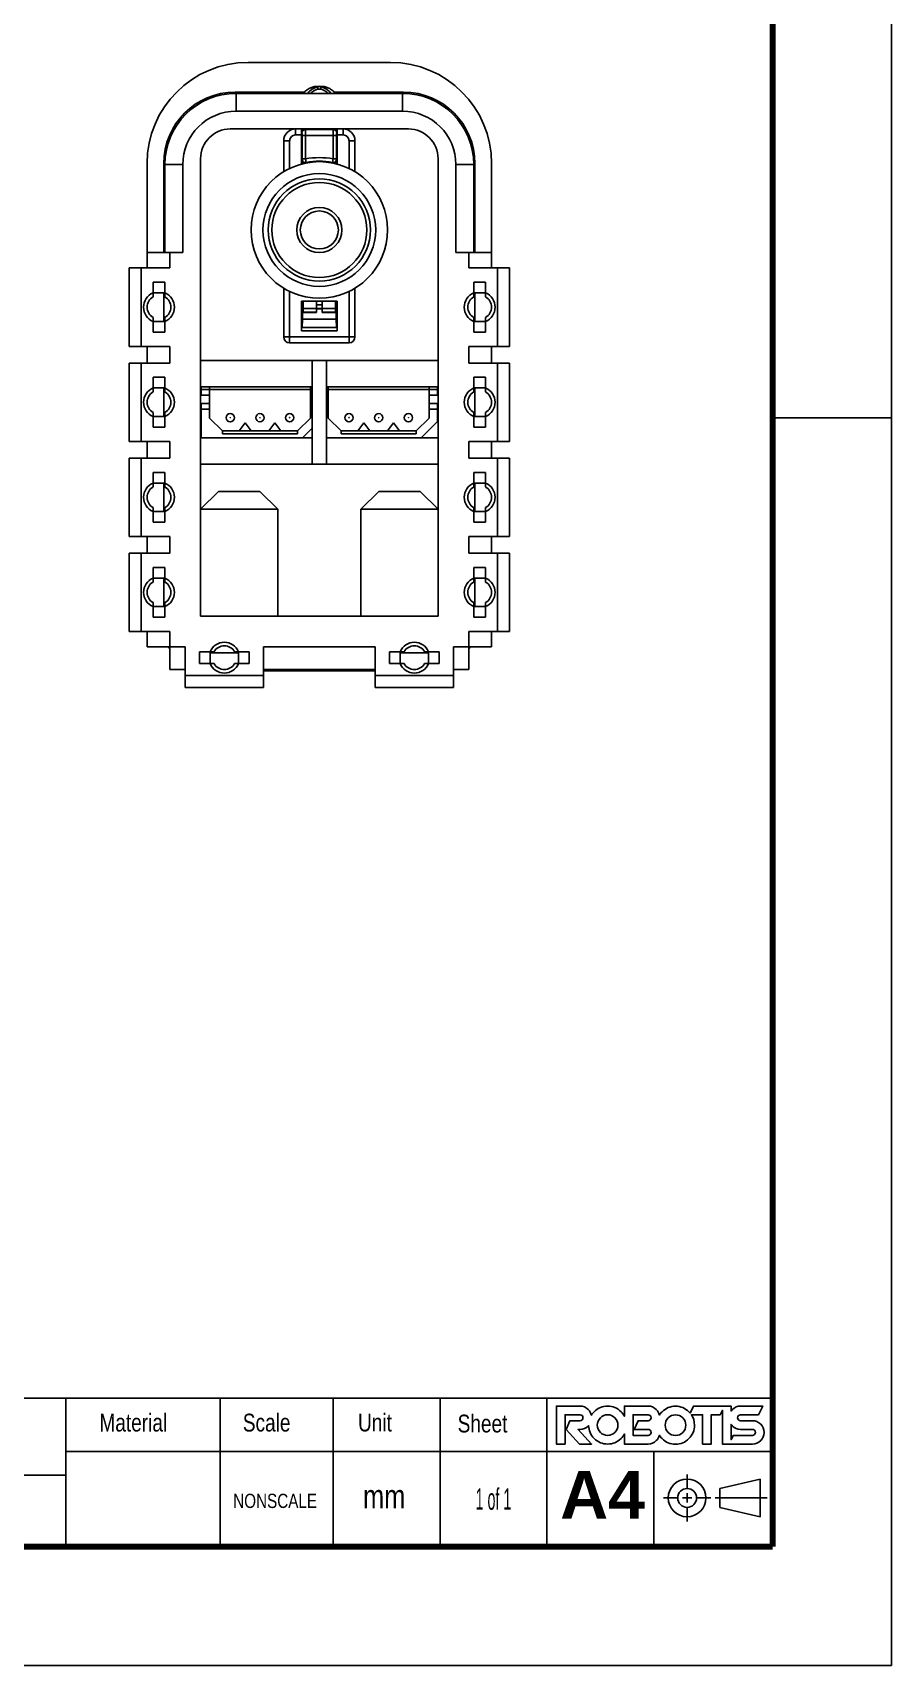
# Model space of a CAD drawing. Header units: millimetres. Extents: x 0 to 297, y 0 to 210.
# Drawn here: x 224.7 to 297, y 0 to 137.4 of the extents above; entities that cross this region are included whole.
import ezdxf

# ---------------------------------------------------------------- set-up
doc = ezdxf.new("R2010")
doc.units = ezdxf.units.MM
doc.header["$LTSCALE"] = 16.335
doc.layers.get('0').update_dxf_attribs({"linetype": 'CONTINUOUS'})
for name, color, linetype in [('6_ALL_SURFS', 7, 'CONTINUOUS'), ('7_ALL_FEATURES', 7, 'CONTINUOUS'), ('9_ALL_COMPONENTS', 7, 'CONTINUOUS')]:
    doc.layers.add(name, color=color, linetype=linetype)
doc.styles.get("Standard").update_dxf_attribs({"font": 'txt', "width": 0.8})
doc.styles.add('TEXTSTYLE_2', font='arialbd.ttf')
doc.styles.add('TEXTSTYLE_3', font='txt', dxfattribs={"width": 0.5})

msp = doc.modelspace()

# ---------------------------------------------------------------- linework, layer by layer
at = {"color": 7, "linetype": 'Continuous'}
for p, q in [((297, 0), (297, 210)), ((287, 105), (297, 105)), ((279.8033, 14.8856), (279.8033, 16.0767)), ((282.5652, 14.8856), (285.9684, 15.6796)), ((285.9684, 15.6796), (285.9684, 12.5034)), ((279.0092, 14.0915), (277.8181, 14.0915)), ((279.4063, 14.0915), (280.2003, 14.0915)), ((279.8033, 13.6945), (279.8033, 14.4885)), ((280.5974, 14.0915), (281.7884, 14.0915)), ((282.1561, 14.0915), (286.5559, 14.0915)), ((282.5652, 14.8856), (282.5652, 13.2974)), ((279.8033, 13.2974), (279.8033, 12.1063)), ((282.5652, 13.2974), (285.9684, 12.5034)), ((0, 0), (297, 0))]:
    msp.add_line(p, q, dxfattribs=at)
at = {"color": 2, "linetype": 'Continuous'}
for p, q in [((287, 22.5), (185.5, 22.5)), ((227.5, 10), (227.5, 22.5)), ((240.5, 10), (240.5, 22.5)), ((250, 10), (250, 22.5)), ((259, 10), (259, 22.5)), ((268, 10), (268, 22.5)), ((287, 10), (287, 22.5)), ((287, 18), (227.5, 18)), ((277, 10), (277, 18)), ((227.5, 16), (185.5, 16)), ((287, 10), (185.5, 10))]:
    msp.add_line(p, q, dxfattribs=at)
at = {"color": 7, "linetype": 'Continuous', "const_width": 0.5}
for points in [[(287, 10), (287, 200)], [(10, 10), (287, 10)]]:
    msp.add_lwpolyline(points, dxfattribs=at)
at = {"color": 7, "linetype": 'Continuous'}
for radius in [1.5881, 0.7941]:
    msp.add_circle((279.8033, 14.0915), radius, dxfattribs=at)
for points, knots in [([(286.003, 20.3001), (285.8112, 20.4917), (285.5799, 20.5874), (285.3095, 20.5874), (285.3095, 20.5874), (284.3058, 20.5874), (284.3058, 20.5874), (284.2356, 20.5874), (284.1763, 20.6119), (284.1277, 20.6604), (284.0791, 20.709), (284.0547, 20.7684), (284.0547, 20.8385), (284.0547, 20.9083), (284.0791, 20.9677), (284.1277, 21.0164), (284.1763, 21.0649), (284.2356, 21.0893), (284.3058, 21.0893), (284.3058, 21.0893), (285.8114, 21.0893), (285.8114, 21.0893), (285.8114, 21.0893), (286.1766, 21.8193), (286.1766, 21.8193), (286.1766, 21.8193), (284.3058, 21.8193), (284.3058, 21.8193), (284.035, 21.8193), (283.8037, 21.7235), (283.6122, 21.5318), (283.5717, 21.4914), (283.5366, 21.4488), (283.5046, 21.4047), (283.5046, 21.4047), (283.5046, 21.8209), (283.5046, 21.8209), (283.5046, 21.8209), (282.775, 21.8209), (282.775, 21.8209), (282.775, 21.8209), (282.775, 21.8203), (282.775, 21.8203), (282.775, 21.8203), (280.3481, 21.8203), (280.3481, 21.8203), (280.3481, 21.8203), (280.0545, 21.2329), (280.0545, 21.2329), (280.0232, 21.2698), (279.9902, 21.3061), (279.9548, 21.3414), (279.6431, 21.6532), (279.2667, 21.8091), (278.8258, 21.8091), (278.3848, 21.8091), (278.0082, 21.6532), (277.6965, 21.3414), (277.6081, 21.2529), (277.5326, 21.1591), (277.4693, 21.0602), (277.4301, 21.2372), (277.343, 21.3944), (277.2063, 21.5312), (277.0148, 21.7228), (276.7836, 21.8186), (276.5129, 21.8186), (276.5129, 21.8186), (274.5284, 21.8186), (274.5284, 21.8186), (274.5284, 21.8186), (274.5284, 20.9662), (274.5284, 20.9662), (274.4548, 21.1039), (274.3589, 21.2321), (274.2401, 21.3509), (273.9284, 21.6627), (273.5518, 21.8186), (273.1109, 21.8186), (272.6699, 21.8186), (272.2935, 21.6627), (271.9818, 21.3509), (271.8876, 21.2568), (271.808, 21.1567), (271.7423, 21.0508), (271.7041, 21.2317), (271.6163, 21.392), (271.4773, 21.531), (271.2857, 21.7227), (271.0545, 21.8186), (270.7838, 21.8186), (270.7838, 21.8186), (268.7993, 21.8186), (268.7993, 21.8186), (268.7993, 21.8186), (268.7993, 18.6251), (268.7993, 18.6251), (268.7993, 18.6251), (269.5287, 18.6251), (269.5287, 18.6251), (269.5287, 18.6251), (269.5287, 21.0891), (269.5287, 21.0891), (269.5287, 21.0891), (270.7842, 21.0891), (270.7842, 21.0891), (270.8541, 21.0891), (270.9134, 21.0647), (270.9621, 21.0159), (271.0109, 20.967), (271.0353, 20.9073), (271.0353, 20.8372), (271.0353, 20.767), (271.0109, 20.7075), (270.9621, 20.6586), (270.9135, 20.6097), (270.8541, 20.5853), (270.7842, 20.5853), (270.7842, 20.5853), (269.9399, 20.5853), (269.9399, 20.5853), (269.9399, 20.5853), (269.6205, 19.8569), (269.6205, 19.8569), (269.6205, 19.8569), (270.7518, 18.6251), (270.7518, 18.6251), (270.7518, 18.6251), (271.765, 18.6251), (271.765, 18.6251), (271.765, 18.6251), (270.6206, 19.8569), (270.6206, 19.8569), (270.6206, 19.8569), (270.7848, 19.8559), (270.7848, 19.8559), (271.0551, 19.8559), (271.2861, 19.9518), (271.4775, 20.1435), (271.4908, 20.1569), (271.5026, 20.1708), (271.5149, 20.1846), (271.5237, 19.7596), (271.6788, 19.3956), (271.9818, 19.0927), (272.2935, 18.7809), (272.6699, 18.6251), (273.1109, 18.6251), (273.5518, 18.6251), (273.9284, 18.7809), (274.2401, 19.0927), (274.3589, 19.2116), (274.4548, 19.3398), (274.5284, 19.4775), (274.5284, 19.4775), (274.5284, 18.6251), (274.5284, 18.6251), (274.5284, 18.6251), (276.5129, 18.6251), (276.5129, 18.6251), (276.7836, 18.6251), (277.0148, 18.7208), (277.2063, 18.9124), (277.3395, 19.0456), (277.4253, 19.1983), (277.466, 19.3698), (277.5299, 19.2689), (277.6066, 19.1732), (277.6965, 19.0832), (278.0082, 18.7714), (278.3848, 18.6157), (278.8258, 18.6157), (279.2667, 18.6157), (279.6431, 18.7714), (279.9548, 19.0832), (280.2665, 19.395), (280.4224, 19.7713), (280.4224, 20.2124), (280.4224, 20.5411), (280.3356, 20.8339), (280.1624, 21.0908), (280.1624, 21.0908), (281.1041, 21.0908), (281.1041, 21.0908), (281.1041, 21.0908), (281.1041, 18.6269), (281.1041, 18.6269), (281.1041, 18.6269), (281.8349, 18.6269), (281.8349, 18.6269), (281.8349, 18.6269), (281.8349, 21.0908), (281.8349, 21.0908), (281.8349, 21.0908), (282.5862, 21.0908), (282.5862, 21.0908), (282.5862, 21.0908), (282.775, 21.4689), (282.775, 21.4689), (282.775, 21.4689), (282.775, 18.6275), (282.775, 18.6275), (282.775, 18.6275), (283.3259, 18.6275), (283.3259, 18.6275), (283.3259, 18.6275), (283.3255, 18.6265), (283.3255, 18.6265), (283.3255, 18.6265), (283.5208, 18.6265), (283.5208, 18.6265), (283.5222, 18.6265), (283.523, 18.6262), (283.5244, 18.6262), (283.5244, 18.6262), (283.5215, 18.6258), (283.5215, 18.6258), (283.5215, 18.6258), (285.3095, 18.6258), (285.3095, 18.6258), (285.5799, 18.6258), (285.8112, 18.7215), (286.003, 18.9132), (286.1942, 19.1048), (286.2902, 19.336), (286.2902, 19.6066), (286.2902, 19.8773), (286.1942, 20.1084), (286.003, 20.3001)], [0, 0, 0, 0, 1, 1, 1, 2, 2, 2, 3, 3, 3, 4, 4, 4, 5, 5, 5, 6, 6, 6, 7, 7, 7, 8, 8, 8, 9, 9, 9, 10, 10, 10, 11, 11, 11, 12, 12, 12, 13, 13, 13, 14, 14, 14, 15, 15, 15, 16, 16, 16, 17, 17, 17, 18, 18, 18, 19, 19, 19, 20, 20, 20, 21, 21, 21, 22, 22, 22, 23, 23, 23, 24, 24, 24, 25, 25, 25, 26, 26, 26, 27, 27, 27, 28, 28, 28, 29, 29, 29, 30, 30, 30, 31, 31, 31, 32, 32, 32, 33, 33, 33, 34, 34, 34, 35, 35, 35, 36, 36, 36, 37, 37, 37, 38, 38, 38, 39, 39, 39, 40, 40, 40, 41, 41, 41, 42, 42, 42, 43, 43, 43, 44, 44, 44, 45, 45, 45, 46, 46, 46, 47, 47, 47, 48, 48, 48, 49, 49, 49, 50, 50, 50, 51, 51, 51, 52, 52, 52, 53, 53, 53, 54, 54, 54, 55, 55, 55, 56, 56, 56, 57, 57, 57, 58, 58, 58, 59, 59, 59, 60, 60, 60, 61, 61, 61, 62, 62, 62, 63, 63, 63, 64, 64, 64, 65, 65, 65, 66, 66, 66, 67, 67, 67, 68, 68, 68, 69, 69, 69, 70, 70, 70, 71, 71, 71, 72, 72, 72, 73, 73, 73, 74, 74, 74, 75, 75, 75, 76, 76, 76, 76]), ([(273.7248, 19.608), (273.5559, 19.439), (273.3512, 19.3546), (273.1109, 19.3546), (272.8735, 19.3546), (272.6696, 19.439), (272.4993, 19.608), (272.3288, 19.7768), (272.2436, 19.9813), (272.2436, 20.2218), (272.2436, 20.4623), (272.3288, 20.6668), (272.4993, 20.8357), (272.6696, 21.0047), (272.8735, 21.0891), (273.1109, 21.0891), (273.3512, 21.0891), (273.5559, 21.0047), (273.7248, 20.8357), (273.8938, 20.6668), (273.9781, 20.4623), (273.9781, 20.2218), (273.9781, 19.9813), (273.8938, 19.7768), (273.7248, 19.608)], [0, 0, 0, 0, 1, 1, 1, 2, 2, 2, 3, 3, 3, 4, 4, 4, 5, 5, 5, 6, 6, 6, 7, 7, 7, 8, 8, 8, 8]), ([(276.5133, 19.8559), (276.5833, 19.8559), (276.6426, 19.8316), (276.6913, 19.783), (276.7399, 19.7344), (276.7643, 19.675), (276.7643, 19.6052), (276.7643, 19.5353), (276.7399, 19.4761), (276.6913, 19.4275), (276.6426, 19.3789), (276.5833, 19.3546), (276.5133, 19.3546), (276.5133, 19.3546), (275.2579, 19.3546), (275.2579, 19.3546), (275.2579, 19.3546), (275.2579, 21.0891), (275.2579, 21.0891), (275.2579, 21.0891), (276.5133, 21.0891), (276.5133, 21.0891), (276.5833, 21.0891), (276.6426, 21.0647), (276.6913, 21.0159), (276.7399, 20.967), (276.7643, 20.9073), (276.7643, 20.8372), (276.7643, 20.767), (276.7399, 20.7075), (276.6913, 20.6586), (276.6426, 20.6097), (276.5833, 20.5853), (276.5133, 20.5853), (276.5133, 20.5853), (275.6691, 20.5853), (275.6691, 20.5853), (275.6691, 20.5853), (275.3495, 19.8559), (275.3495, 19.8559), (275.3495, 19.8559), (276.5133, 19.8559), (276.5133, 19.8559)], [0, 0, 0, 0, 1, 1, 1, 2, 2, 2, 3, 3, 3, 4, 4, 4, 5, 5, 5, 6, 6, 6, 7, 7, 7, 8, 8, 8, 9, 9, 9, 10, 10, 10, 11, 11, 11, 12, 12, 12, 13, 13, 13, 14, 14, 14, 14]), ([(279.4397, 19.5985), (279.2708, 19.4295), (279.0661, 19.3451), (278.8258, 19.3451), (278.5884, 19.3451), (278.3844, 19.4295), (278.214, 19.5985), (278.0436, 19.7673), (277.9585, 19.9719), (277.9585, 20.2124), (277.9585, 20.4526), (278.0436, 20.6573), (278.214, 20.8263), (278.3844, 20.9952), (278.5884, 21.0796), (278.8258, 21.0796), (279.0661, 21.0796), (279.2708, 20.9952), (279.4397, 20.8263), (279.6085, 20.6573), (279.693, 20.4526), (279.693, 20.2124), (279.693, 19.9719), (279.6085, 19.7673), (279.4397, 19.5985)], [0, 0, 0, 0, 1, 1, 1, 2, 2, 2, 3, 3, 3, 4, 4, 4, 5, 5, 5, 6, 6, 6, 7, 7, 7, 8, 8, 8, 8]), ([(285.4873, 19.4288), (285.4385, 19.38), (285.3791, 19.3559), (285.3095, 19.3559), (285.3095, 19.3559), (283.6882, 19.3559), (283.6882, 19.3559), (283.6882, 19.3559), (283.6882, 19.3556), (283.6882, 19.3556), (283.6882, 19.3556), (283.5046, 18.9864), (283.5046, 18.9864), (283.5046, 18.9864), (283.5046, 20.272), (283.5046, 20.272), (283.5366, 20.2281), (283.5717, 20.1853), (283.6122, 20.1449), (283.8037, 19.9534), (284.035, 19.8576), (284.3058, 19.8576), (284.3058, 19.8576), (285.3095, 19.8576), (285.3095, 19.8576), (285.3791, 19.8576), (285.4385, 19.8333), (285.4873, 19.7846), (285.5359, 19.7358), (285.5601, 19.6766), (285.5601, 19.6066), (285.5601, 19.5366), (285.5359, 19.4772), (285.4873, 19.4288)], [0, 0, 0, 0, 1, 1, 1, 2, 2, 2, 3, 3, 3, 4, 4, 4, 5, 5, 5, 6, 6, 6, 7, 7, 7, 8, 8, 8, 9, 9, 9, 10, 10, 10, 11, 11, 11, 11])]:
    msp.add_open_spline(points, degree=3, knots=knots, dxfattribs=at)
at = {"layer": '6_ALL_SURFS', "color": 7, "linetype": 'Continuous'}
msp.add_lwpolyline([(249.3395, 132.861), (249.2378, 132.8801), (248.8385, 132.9129), (248.4392, 132.8798), (248.3394, 132.861)], dxfattribs=at)
at = {"layer": '7_ALL_FEATURES', "color": 9, "linetype": 'Continuous'}
for p, q in [((241.8394, 132.3129), (241.8394, 130.8129)), ((248.7109, 132.864), (248.7109, 132.6588)), ((248.968, 132.864), (248.968, 132.6588)), ((255.8394, 132.3129), (255.8394, 130.8129)), ((241.8394, 130.8129), (255.8394, 130.8129)), ((246.8394, 128.8129), (246.8394, 129.3129)), ((247.6779, 129.2744), (247.6446, 129.3077)), ((250.0009, 129.2744), (247.6779, 129.2744)), ((250.0009, 129.2744), (250.0343, 129.3077)), ((250.8394, 128.8129), (250.8394, 129.3129)), ((246.3394, 128.3129), (245.8394, 128.3129)), ((246.3394, 128.3129), (246.3394, 125.991)), ((247.3394, 128.8129), (246.8394, 128.8129)), ((247.378, 128.9744), (247.3447, 129.0077)), ((247.3814, 126.7938), (247.3814, 128.7745)), ((247.3814, 128.7745), (250.2975, 128.7745)), ((247.6814, 126.794), (247.6814, 128.7745)), ((249.9975, 126.7939), (249.9975, 128.7745)), ((250.2975, 126.7938), (250.2975, 128.7745)), ((250.3009, 128.9744), (250.3342, 129.0077)), ((250.8394, 128.8129), (250.3394, 128.8129)), ((251.3394, 125.991), (251.3394, 128.3129)), ((251.3394, 128.3129), (251.8394, 128.3129)), ((247.3742, 126.3626), (247.3796, 126.5196)), ((247.3796, 126.7916), (247.3814, 126.7938)), ((247.3796, 126.7916), (247.3796, 126.5196)), ((247.4796, 126.5196), (247.3796, 126.5196)), ((247.3814, 126.7938), (247.6814, 126.7938)), ((247.4796, 126.5716), (247.4796, 126.5196)), ((247.7384, 126.4993), (247.6814, 126.7938)), ((247.7383, 126.4992), (247.7384, 126.4993)), ((249.9405, 126.4993), (249.9975, 126.7938)), ((249.9405, 126.4993), (249.9406, 126.4992)), ((249.9975, 126.7938), (250.2975, 126.7938)), ((250.1993, 126.5196), (250.1993, 126.5716)), ((250.1993, 126.5196), (250.2993, 126.5196)), ((250.2975, 126.7938), (250.2993, 126.7916)), ((250.2993, 126.5196), (250.2993, 126.7916)), ((250.2993, 126.5196), (250.3046, 126.3626)), ((235.8394, 126.3129), (237.3394, 126.3129)), ((237.3394, 118.9129), (237.3394, 126.3129)), ((260.3394, 126.3129), (260.3394, 118.9129)), ((261.8394, 126.3129), (260.3394, 126.3129)), ((246.3394, 115.6349), (246.3394, 111.3129)), ((251.3394, 111.3129), (251.3394, 115.6349)), ((247.4785, 114.2077), (248.5894, 114.2077)), ((248.5894, 114.5026), (249.0894, 114.5026)), ((248.5894, 114.2026), (249.0894, 114.2026)), ((249.0894, 114.2077), (250.2003, 114.2077)), ((247.4631, 113.9078), (248.5894, 113.9078)), ((249.0894, 113.9078), (250.2158, 113.9078)), ((245.8394, 111.8129), (251.8394, 111.8129))]:
    msp.add_line(p, q, dxfattribs=at)
at = {"layer": '7_ALL_FEATURES', "color": 7, "linetype": 'Continuous'}
for p, q in [((241.8394, 132.3129), (255.8394, 132.3129)), ((248.2679, 132.8392), (248.3394, 132.861)), ((249.411, 132.8392), (249.3395, 132.861)), ((249.411, 132.8392), (249.3395, 132.861)), ((241.3394, 129.3129), (256.3394, 129.3129)), ((247.3394, 129.3129), (247.3394, 126.3638)), ((247.5159, 129.2762), (247.3394, 129.2762)), ((250.3394, 129.2762), (250.163, 129.2762)), ((250.3394, 126.3638), (250.3394, 129.3129)), ((245.8394, 128.3129), (245.8394, 125.7183)), ((251.8394, 125.7183), (251.8394, 128.3129)), ((238.8394, 88.3129), (238.8394, 126.8129)), ((258.8394, 88.3129), (258.8394, 126.8129)), ((235.8394, 118.9129), (235.8394, 126.3129)), ((261.8394, 126.3129), (261.8394, 118.9129)), ((234.3394, 117.6129), (234.3394, 118.9129)), ((237.3394, 118.9129), (234.3394, 118.9129)), ((236.2394, 117.6129), (236.2394, 118.9129)), ((263.3394, 118.9129), (260.3394, 118.9129)), ((261.4394, 117.6129), (261.4394, 118.9129)), ((263.3394, 117.6129), (263.3394, 118.9129)), ((232.8394, 111.0129), (232.8394, 117.6129)), ((236.2394, 117.6129), (232.8394, 117.6129)), ((233.8394, 111.0129), (233.8394, 117.6129)), ((261.4394, 117.6129), (264.8394, 117.6129)), ((263.8394, 117.6129), (263.8394, 111.0129)), ((264.8394, 117.6129), (264.8394, 111.0129)), ((234.8394, 115.179), (234.8394, 116.4129)), ((234.8394, 116.4129), (235.8394, 116.4129)), ((235.8394, 115.5129), (234.8394, 115.5129)), ((235.8394, 115.179), (235.8394, 116.4129)), ((245.8394, 115.9076), (245.8394, 111.8129)), ((251.8394, 111.8129), (251.8394, 115.9076)), ((262.8394, 116.4129), (261.8394, 116.4129)), ((261.8394, 116.4129), (261.8394, 115.179)), ((261.8394, 115.5129), (262.8394, 115.5129)), ((262.8394, 115.179), (262.8394, 116.4129)), ((247.3394, 114.8129), (247.3394, 112.3129)), ((247.3394, 114.8129), (250.3394, 114.8129)), ((247.4785, 114.8129), (247.4785, 114.2077)), ((248.5894, 113.8693), (248.5894, 114.8129)), ((248.5894, 114.1693), (249.0894, 114.1693)), ((249.0894, 114.8129), (249.0894, 113.8693)), ((250.2003, 114.8129), (250.2003, 114.2077)), ((250.3394, 114.8129), (250.3394, 112.3129)), ((234.8394, 112.2129), (234.8394, 113.4469)), ((234.8394, 113.1129), (235.8394, 113.1129)), ((235.8394, 112.2129), (235.8394, 113.4469)), ((247.3894, 113.1129), (247.3394, 113.1129)), ((247.4631, 113.9078), (247.3894, 113.8833)), ((247.3894, 112.6129), (247.3894, 113.8833)), ((247.3894, 113.8833), (247.4314, 113.8693)), ((247.4314, 113.3129), (247.3999, 112.6129)), ((247.4314, 113.8693), (247.4314, 113.3129)), ((247.4314, 113.8693), (248.5894, 113.8693)), ((247.4314, 113.3129), (250.2475, 113.3129)), ((249.0894, 113.8693), (250.2475, 113.8693)), ((250.2158, 113.9078), (250.2894, 113.8833)), ((250.2894, 113.8833), (250.2475, 113.8693)), ((250.2475, 113.8693), (250.2475, 113.3129)), ((250.2475, 113.3129), (250.279, 112.6129)), ((250.2894, 112.6129), (250.2894, 113.8833)), ((250.3394, 113.1129), (250.2894, 113.1129)), ((261.8394, 113.4469), (261.8394, 112.2129)), ((262.8394, 113.1129), (261.8394, 113.1129)), ((262.8394, 112.2129), (262.8394, 113.4469)), ((235.8394, 112.2129), (234.8394, 112.2129)), ((246.3394, 111.3129), (251.3394, 111.3129)), ((247.3394, 112.3129), (250.3394, 112.3129)), ((247.3894, 112.6129), (250.2894, 112.6129)), ((261.8394, 112.2129), (262.8394, 112.2129)), ((232.8394, 111.0129), (236.2394, 111.0129)), ((234.3394, 109.6129), (234.3394, 111.0129)), ((236.2394, 109.6129), (236.2394, 111.0129)), ((261.4394, 111.0129), (264.8394, 111.0129)), ((261.4394, 109.6129), (261.4394, 111.0129)), ((263.3394, 109.6129), (263.3394, 111.0129)), ((232.8394, 103.0129), (232.8394, 109.6129)), ((232.8394, 109.6129), (236.2394, 109.6129)), ((233.8394, 103.0129), (233.8394, 109.6129)), ((238.8394, 109.8129), (258.8394, 109.8129)), ((248.2394, 109.8129), (248.2394, 101.1129)), ((249.4394, 109.8129), (249.4394, 101.1129)), ((261.4394, 109.6129), (264.8394, 109.6129)), ((263.8394, 109.6129), (263.8394, 103.0129)), ((264.8394, 109.6129), (264.8394, 103.0129)), ((234.8394, 107.179), (234.8394, 108.4129)), ((234.8394, 108.4129), (235.8394, 108.4129)), ((235.8394, 107.5129), (234.8394, 107.5129)), ((235.8394, 107.179), (235.8394, 108.4129)), ((248.2394, 107.6129), (238.8394, 107.6129)), ((258.8394, 107.6129), (249.4394, 107.6129)), ((262.8394, 108.4129), (261.8394, 108.4129)), ((261.8394, 108.4129), (261.8394, 107.179)), ((261.8394, 107.5129), (262.8394, 107.5129)), ((262.8394, 107.179), (262.8394, 108.4129)), ((234.8394, 104.2129), (234.8394, 105.4469)), ((234.8394, 105.1129), (235.8394, 105.1129)), ((235.8394, 104.2129), (235.8394, 105.4469)), ((261.8394, 105.4469), (261.8394, 104.2129)), ((262.8394, 105.1129), (261.8394, 105.1129)), ((262.8394, 104.2129), (262.8394, 105.4469)), ((235.8394, 104.2129), (234.8394, 104.2129)), ((238.8394, 103.3129), (248.2394, 103.3129)), ((249.4394, 103.3129), (258.8394, 103.3129)), ((261.8394, 104.2129), (262.8394, 104.2129)), ((232.8394, 103.0129), (236.2394, 103.0129)), ((234.3394, 101.6129), (234.3394, 103.0129)), ((236.2394, 101.6129), (236.2394, 103.0129)), ((261.4394, 103.0129), (264.8394, 103.0129)), ((261.4394, 101.6129), (261.4394, 103.0129)), ((263.3394, 101.6129), (263.3394, 103.0129)), ((232.8394, 95.0129), (232.8394, 101.6129)), ((232.8394, 101.6129), (236.2394, 101.6129)), ((233.8394, 95.0129), (233.8394, 101.6129)), ((234.8394, 99.179), (234.8394, 100.4129)), ((234.8394, 100.4129), (235.8394, 100.4129)), ((235.8394, 99.179), (235.8394, 100.4129)), ((238.8394, 101.1129), (258.8394, 101.1129)), ((261.4394, 101.6129), (264.8394, 101.6129)), ((262.8394, 100.4129), (261.8394, 100.4129)), ((261.8394, 100.4129), (261.8394, 99.179)), ((262.8394, 99.179), (262.8394, 100.4129)), ((263.8394, 101.6129), (263.8394, 95.0129)), ((264.8394, 101.6129), (264.8394, 95.0129)), ((235.8394, 99.5129), (234.8394, 99.5129)), ((261.8394, 99.5129), (262.8394, 99.5129)), ((238.8394, 97.3129), (240.3394, 98.8129)), ((243.8394, 98.8129), (240.3394, 98.8129)), ((245.3394, 97.3129), (243.8394, 98.8129)), ((252.3394, 97.3129), (253.8394, 98.8129)), ((257.3394, 98.8129), (253.8394, 98.8129)), ((258.8394, 97.3129), (257.3394, 98.8129)), ((234.8394, 96.2129), (234.8394, 97.4469)), ((234.8394, 97.1129), (235.8394, 97.1129)), ((235.8394, 96.2129), (234.8394, 96.2129)), ((235.8394, 96.2129), (235.8394, 97.4469)), ((238.8394, 97.3129), (245.3394, 97.3129)), ((245.3394, 88.3129), (245.3394, 97.3129)), ((252.3394, 97.3129), (258.8394, 97.3129)), ((252.3394, 88.3129), (252.3394, 97.3129)), ((261.8394, 97.4469), (261.8394, 96.2129)), ((262.8394, 97.1129), (261.8394, 97.1129)), ((261.8394, 96.2129), (262.8394, 96.2129)), ((262.8394, 96.2129), (262.8394, 97.4469)), ((232.8394, 95.0129), (236.2394, 95.0129)), ((234.3394, 93.6129), (234.3394, 95.0129)), ((236.2394, 93.6129), (236.2394, 95.0129)), ((261.4394, 95.0129), (264.8394, 95.0129)), ((261.4394, 93.6129), (261.4394, 95.0129)), ((263.3394, 93.6129), (263.3394, 95.0129)), ((232.8394, 87.0129), (232.8394, 93.6129)), ((232.8394, 93.6129), (236.2394, 93.6129)), ((233.8394, 87.0129), (233.8394, 93.6129)), ((261.4394, 93.6129), (264.8394, 93.6129)), ((263.8394, 93.6129), (263.8394, 87.0129)), ((264.8394, 93.6129), (264.8394, 87.0129)), ((234.8394, 92.4129), (235.8394, 92.4129)), ((234.8394, 91.179), (234.8394, 92.4129)), ((235.8394, 91.179), (235.8394, 92.4129)), ((262.8394, 92.4129), (261.8394, 92.4129)), ((261.8394, 92.4129), (261.8394, 91.179)), ((262.8394, 91.179), (262.8394, 92.4129)), ((235.8394, 91.5129), (234.8394, 91.5129)), ((261.8394, 91.5129), (262.8394, 91.5129)), ((234.8394, 88.2129), (234.8394, 89.4469)), ((235.8394, 88.2129), (235.8394, 89.4469)), ((261.8394, 89.4469), (261.8394, 88.2129)), ((262.8394, 88.2129), (262.8394, 89.4469)), ((234.8394, 89.1129), (235.8394, 89.1129)), ((235.8394, 88.2129), (234.8394, 88.2129)), ((238.8394, 88.3129), (258.8394, 88.3129)), ((262.8394, 89.1129), (261.8394, 89.1129)), ((261.8394, 88.2129), (262.8394, 88.2129)), ((232.8394, 87.0129), (236.2394, 87.0129)), ((234.3394, 85.7129), (234.3394, 87.0129)), ((236.2394, 83.8129), (236.2394, 87.0129)), ((261.4394, 87.0129), (264.8394, 87.0129)), ((261.4394, 83.8129), (261.4394, 87.0129)), ((263.3394, 85.7129), (263.3394, 87.0129)), ((237.5394, 85.7129), (234.3394, 85.7129)), ((237.5394, 82.3129), (237.5394, 85.7129)), ((238.7394, 85.3129), (239.9734, 85.3129)), ((238.7394, 84.3129), (238.7394, 85.3129)), ((239.6394, 85.3129), (239.6394, 84.3129)), ((241.7055, 85.3129), (242.9394, 85.3129)), ((242.0394, 84.3129), (242.0394, 85.3129)), ((242.9394, 85.3129), (242.9394, 84.3129)), ((253.5394, 85.7129), (244.1394, 85.7129)), ((244.1394, 82.3129), (244.1394, 85.7129)), ((253.5394, 82.3129), (253.5394, 85.7129)), ((255.9734, 85.3129), (254.7394, 85.3129)), ((254.7394, 85.3129), (254.7394, 84.3129)), ((255.6394, 84.3129), (255.6394, 85.3129)), ((258.9394, 85.3129), (257.7055, 85.3129)), ((258.0394, 85.3129), (258.0394, 84.3129)), ((258.9394, 84.3129), (258.9394, 85.3129)), ((260.1394, 85.7129), (263.3394, 85.7129)), ((260.1394, 82.3129), (260.1394, 85.7129)), ((238.7394, 84.3129), (239.9734, 84.3129)), ((241.7055, 84.3129), (242.9394, 84.3129)), ((254.7394, 84.3129), (255.9734, 84.3129)), ((257.7055, 84.3129), (258.9394, 84.3129)), ((237.5394, 83.8129), (236.2394, 83.8129)), ((237.5394, 83.3129), (244.1394, 83.3129)), ((253.5394, 83.8129), (244.1394, 83.8129)), ((253.5394, 83.3129), (260.1394, 83.3129)), ((261.4394, 83.8129), (260.1394, 83.8129)), ((237.5394, 82.3129), (244.1394, 82.3129)), ((253.5394, 82.3129), (260.1394, 82.3129))]:
    msp.add_line(p, q, dxfattribs=at)
for radius in [5.75, 4.3, 4, 1.9, 1.6]:
    msp.add_circle((248.8394, 120.8129), radius, dxfattribs=at)
at = {"layer": '7_ALL_FEATURES', "color": 9, "linetype": 'Continuous'}
msp.add_circle((248.8394, 120.8129), 4.75, dxfattribs=at)
at = {"layer": '7_ALL_FEATURES', "color": 7, "linetype": 'Continuous'}
for centre, radius, start, end in [((241.8394, 126.3129), 6, 90, 180), ((258.2018, 161.7013), 30.1712, 252.934833, 253.060248), ((255.8394, 126.3129), 6, 0, 90), ((241.3394, 126.8129), 2.5, 90, 180), ((246.8394, 128.3129), 1, 90, 180), ((250.8394, 128.3129), 1, 0, 90), ((256.3394, 126.8129), 2.5, 0, 90), ((247.6813, 126.7937), 0.3, 227.753227, 280.963633), ((248.8394, 120.8129), 5.7919, 79.040484, 100.959516), ((249.9976, 126.7937), 0.3, 259.036389, 312.246755), ((235.3394, 114.3129), 1.3, 112.619865, 247.380135), ((235.3394, 114.3129), 1.3, 292.619865, 67.380135), ((262.3394, 114.3129), 1.3, 112.619865, 247.380135), ((262.3394, 114.3129), 1.3, 292.619865, 67.380135), ((235.3394, 114.3129), 1, 120, 240), ((235.3394, 114.3129), 1, 300, 60), ((262.3394, 114.3129), 1, 120, 240), ((262.3394, 114.3129), 1, 300, 60), ((246.3394, 111.8129), 0.5, 180, 270), ((251.3394, 111.8129), 0.5, 270, 360), ((235.3394, 106.3129), 1.3, 112.619865, 247.380135), ((235.3394, 106.3129), 1.3, 292.619865, 67.380135), ((262.3394, 106.3129), 1.3, 112.619865, 247.380135), ((262.3394, 106.3129), 1.3, 292.619865, 67.380135), ((235.3394, 106.3129), 1, 120, 240), ((235.3394, 106.3129), 1, 300, 60), ((262.3394, 106.3129), 1, 120, 240), ((262.3394, 106.3129), 1, 300, 60), ((235.3394, 98.3129), 1.3, 112.619865, 247.380135), ((235.3394, 98.3129), 1, 120, 240), ((235.3394, 98.3129), 1.3, 292.619865, 67.380135), ((235.3394, 98.3129), 1, 300, 60), ((262.3394, 98.3129), 1.3, 112.619865, 247.380135), ((262.3394, 98.3129), 1, 120, 240), ((262.3394, 98.3129), 1.3, 292.619865, 67.380135), ((262.3394, 98.3129), 1, 300, 60), ((235.3394, 90.3129), 1.3, 112.619865, 247.380135), ((235.3394, 90.3129), 1, 120, 240), ((235.3394, 90.3129), 1.3, 292.619865, 67.380135), ((235.3394, 90.3129), 1, 300, 60), ((262.3394, 90.3129), 1.3, 112.619865, 247.380135), ((262.3394, 90.3129), 1, 120, 240), ((262.3394, 90.3129), 1.3, 292.619865, 67.380135), ((262.3394, 90.3129), 1, 300, 60), ((240.8394, 84.8129), 1.3, 22.619865, 157.380135), ((240.8394, 84.8129), 1, 30, 150), ((256.8394, 84.8129), 1.3, 22.619865, 157.380135), ((256.8394, 84.8129), 1, 30, 150), ((240.8394, 84.8129), 1.3, 202.619865, 337.380135), ((240.8394, 84.8129), 1, 210, 330), ((256.8394, 84.8129), 1.3, 202.619865, 337.380135), ((256.8394, 84.8129), 1, 210, 330)]:
    msp.add_arc(centre, radius, start, end, dxfattribs=at)
at = {"layer": '7_ALL_FEATURES', "color": 9, "linetype": 'Continuous'}
for centre, radius, start, end in [((241.8394, 126.3129), 4.5, 90, 180), ((255.8394, 126.3129), 4.5, 0, 90), ((247.6781, 128.9743), 0.3001, 90.02081, 179.97919), ((250.0008, 128.9743), 0.3001, 0.020816, 89.979184), ((246.8394, 128.3129), 0.5, 90, 180), ((250.8394, 128.3129), 0.5, 0, 90), ((247.9514, 126.5198), 0.5717, 180.017922, 196.535334), ((247.6817, 126.7941), 0.3002, 180.065374, 280.893101), ((247.9777, 126.5193), 0.4981, 179.966612, 195.552485), ((248.8394, 120.8129), 6.0919, 79.041751, 100.958123), ((249.9972, 126.7941), 0.3002, 259.106899, 359.934626), ((249.7011, 126.5193), 0.4981, 344.447555, 0.033357), ((249.7247, 126.5202), 0.5746, 343.503721, 359.939252)]:
    msp.add_arc(centre, radius, start, end, dxfattribs=at)
at = {"layer": '7_ALL_FEATURES', "color": 7, "linetype": 'Continuous'}
for centre, major_axis, ratio, start_param, end_param in [((247.6447, 129.0077), (-0.2122, 0.2122), 0.99969546, 0.00030526, 0.78524587), ((247.6447, 129.0077), (0.2122, -0.2122), 0.99969546, 2.35634678, 3.14189791), ((250.0342, 129.0077), (0.2122, 0.2122), 0.99969546, -0.78524587, 0.00030526), ((247.4628, 114.2077), (0, 0.3), 0.05240778, -3.12413936, -1.57079633), ((250.2161, 114.2077), (0, 0.3), 0.05240778, 1.57079633, 3.12413936)]:
    msp.add_ellipse(centre, major_axis=major_axis, ratio=ratio, start_param=start_param, end_param=end_param, dxfattribs=at)
for points, start_tangent, end_tangent in [([(248.2679, 132.8392), (248.1169, 132.7838), (247.9702, 132.711), (247.8285, 132.6211), (247.6923, 132.5141), (247.5632, 132.3907), (247.4941, 132.3143)], (-0.95659978, -0.29140496), (-0.65160234, -0.75856074)), ([(247.8482, 132.3143), (247.888, 132.3596), (248.048, 132.5168), (248.2405, 132.6621), (248.4634, 132.782), (248.7109, 132.864)], (0.64804265, 0.76160405), (0.97426949, 0.22538623)), ([(248.0964, 132.3142), (248.1234, 132.3387), (248.2917, 132.4691), (248.4884, 132.5796), (248.7109, 132.6588)], (0.7330747, 0.68014814), (0.96876846, 0.24796707)), ([(248.7109, 132.864), (248.7392, 132.8695), (248.7708, 132.8735), (248.8045, 132.876), (248.8394, 132.8768), (248.8744, 132.876), (248.9081, 132.8735), (248.9397, 132.8695), (248.968, 132.864)], (0.97426949, 0.22538623), (0.97426949, -0.22538623)), ([(248.968, 132.6588), (248.9397, 132.6649), (248.9082, 132.6693), (248.8744, 132.672), (248.8394, 132.673), (248.8045, 132.672), (248.7707, 132.6693), (248.7392, 132.6649), (248.7109, 132.6588)], (-0.96876846, 0.24796707), (-0.96876846, -0.24796707)), ([(248.968, 132.864), (249.2157, 132.7819), (249.4386, 132.6619), (249.6312, 132.5166), (249.7912, 132.3594), (249.8307, 132.3143)], (0.97426949, -0.22538623), (0.64804035, -0.761606)), ([(248.968, 132.6588), (249.1905, 132.5796), (249.3873, 132.469), (249.5556, 132.3386), (249.5825, 132.3142)], (0.96876846, -0.24796707), (0.73307108, -0.68015204)), ([(250.1848, 132.3142), (250.1154, 132.3909), (249.9877, 132.5131), (249.8525, 132.6196), (249.7108, 132.7098), (249.5631, 132.7833), (249.411, 132.8392)], (-0.65158359, 0.75857684), (-0.95659978, 0.29140496)), ([(247.3796, 126.7916), (247.3818, 126.7586), (247.3877, 126.726), (247.3974, 126.6937), (247.4111, 126.6618), (247.4292, 126.6304), (247.452, 126.6001), (247.4796, 126.5716)], (0.01019795, -0.999948), (0.74022365, -0.67236073)), ([(250.1993, 126.5716), (250.2297, 126.6035), (250.2567, 126.6417), (250.2786, 126.6862), (250.2935, 126.7366), (250.2993, 126.7916)], (0.74022365, 0.67236073), (0.01019795, 0.999948))]:
    msp.add_spline(points, degree=3, dxfattribs=dict(at, start_tangent=start_tangent, end_tangent=end_tangent))
at = {"layer": '7_ALL_FEATURES', "color": 9, "linetype": 'Continuous'}
for points, start_tangent, end_tangent in [([(247.6814, 128.7745), (247.6813, 128.8845), (247.681, 128.9891), (247.6806, 129.0833), (247.6801, 129.1622), (247.6794, 129.2222), (247.6787, 129.2602), (247.6779, 129.2744)], (-0.00000473, 1), (-0.37103273, 0.92861979)), ([(249.9975, 128.7745), (249.9976, 128.8845), (249.9978, 128.9891), (249.9982, 129.0833), (249.9988, 129.1622), (249.9994, 129.2222), (250.0002, 129.2602), (250.0009, 129.2744)], (0.00000439, 1), (0.36982783, 0.9291003)), ([(247.3814, 128.7745), (247.3813, 128.8183), (247.3811, 128.8602), (247.3807, 128.898), (247.3801, 128.9296), (247.3795, 128.9536), (247.3788, 128.9688), (247.378, 128.9744)], (-0.00000404, 1), (-0.70415659, 0.71004472)), ([(250.2975, 128.7745), (250.2975, 128.8183), (250.2978, 128.8602), (250.2982, 128.8979), (250.2987, 128.9296), (250.2994, 128.9536), (250.3001, 128.9688), (250.3009, 128.9744)], (0.00000369, 1), (0.7025963, 0.71158868))]:
    msp.add_spline(points, degree=3, dxfattribs=dict(at, start_tangent=start_tangent, end_tangent=end_tangent))
at = {"layer": '9_ALL_COMPONENTS', "color": 7, "linetype": 'Continuous'}
for p, q in [((254.8394, 134.9129), (242.8394, 134.9129)), ((247.5865, 132.4129), (241.7394, 132.4129)), ((246.3394, 132.3129), (246.3394, 132.4129)), ((255.9394, 132.4129), (250.0924, 132.4129)), ((251.3394, 132.3129), (251.3394, 132.4129)), ((234.3394, 126.4129), (234.3394, 118.9129)), ((235.7394, 126.4129), (235.7394, 118.9129)), ((261.9394, 126.4129), (261.9394, 118.9129)), ((263.3394, 118.9129), (263.3394, 126.4129)), ((235.7394, 113.1129), (235.7394, 115.5129)), ((261.9394, 113.1129), (261.9394, 115.5129)), ((235.7394, 105.1129), (235.7394, 107.5129)), ((238.8894, 107.6129), (238.8894, 106.9029)), ((238.8894, 107.3729), (239.5894, 107.3729)), ((239.5894, 107.6129), (239.5894, 104.9829)), ((248.0894, 107.3929), (239.5894, 107.3929)), ((248.0894, 104.9829), (248.0894, 107.6129)), ((248.2394, 107.3729), (248.0894, 107.3729)), ((249.4394, 107.3729), (249.5894, 107.3729)), ((249.5894, 107.6129), (249.5894, 104.9829)), ((258.0894, 107.3929), (249.5894, 107.3929)), ((258.0894, 104.9829), (258.0894, 107.6129)), ((258.7894, 107.3729), (258.0894, 107.3729)), ((258.7894, 106.9029), (258.7894, 107.6129)), ((261.9394, 105.1129), (261.9394, 107.5129)), ((238.8894, 106.9029), (239.5894, 106.9029)), ((238.8894, 106.2029), (238.8894, 103.3129)), ((238.8894, 106.2029), (239.5894, 106.2029)), ((248.2394, 106.9029), (248.0894, 106.9029)), ((248.2394, 106.2029), (248.0894, 106.2029)), ((249.4394, 106.9029), (249.5894, 106.9029)), ((249.4394, 106.2029), (249.5894, 106.2029)), ((258.7894, 106.9029), (258.0894, 106.9029)), ((258.7894, 106.2029), (258.0894, 106.2029)), ((258.7894, 104.6929), (258.7894, 106.2029)), ((238.8894, 105.7262), (239.5894, 105.7262)), ((239.5894, 104.9829), (240.6794, 103.8929)), ((242.5894, 104.5929), (242.0894, 103.8929)), ((243.0894, 103.8929), (242.5894, 104.5929)), ((245.0894, 104.5929), (244.5894, 103.8929)), ((245.5894, 103.8929), (245.0894, 104.5929)), ((246.9994, 103.8929), (248.0894, 104.9829)), ((248.2394, 105.7262), (248.0894, 105.7262)), ((249.4394, 105.7262), (249.5894, 105.7262)), ((249.5894, 104.9829), (250.6794, 103.8929)), ((252.5894, 104.5929), (252.0894, 103.8929)), ((253.0894, 103.8929), (252.5894, 104.5929)), ((255.0894, 104.5929), (254.5894, 103.8929)), ((255.5894, 103.8929), (255.0894, 104.5929)), ((256.9994, 103.8929), (258.0894, 104.9829)), ((257.4094, 103.3129), (258.7894, 104.6929)), ((258.7894, 105.7262), (258.0894, 105.7262)), ((240.6794, 103.6429), (240.6794, 103.8929)), ((240.6794, 103.8929), (246.9995, 103.8929)), ((246.9994, 103.6429), (240.6794, 103.6429)), ((246.9994, 103.8929), (246.9994, 103.6429)), ((247.4094, 103.3129), (248.2394, 104.1429)), ((250.6794, 103.8929), (256.9995, 103.8929)), ((250.6794, 103.6429), (250.6794, 103.8929)), ((256.9994, 103.6429), (250.6794, 103.6429)), ((256.9994, 103.8929), (256.9994, 103.6429)), ((235.7394, 97.1129), (235.7394, 99.5129)), ((261.9394, 97.1129), (261.9394, 99.5129)), ((235.7394, 89.1129), (235.7394, 91.5129)), ((261.9394, 89.1129), (261.9394, 91.5129)), ((242.0394, 85.2129), (239.6394, 85.2129)), ((258.0394, 85.2129), (255.6394, 85.2129)), ((253.5394, 83.7129), (244.1394, 83.7129))]:
    msp.add_line(p, q, dxfattribs=at)
for centre in [(241.3394, 105.0129), (243.8394, 105.0129), (246.3394, 105.0129), (251.3394, 105.0129), (253.8394, 105.0129), (256.3394, 105.0129)]:
    msp.add_circle(centre, 0.35, dxfattribs=at)
at = {"layer": '9_ALL_COMPONENTS', "color": 9, "linetype": 'Continuous'}
for centre in [(241.3394, 105.0129), (243.8394, 105.0129), (246.3394, 105.0129), (251.3394, 105.0129), (253.8394, 105.0129), (256.3394, 105.0129)]:
    msp.add_circle(centre, 0.005, dxfattribs=at)
at = {"layer": '9_ALL_COMPONENTS', "color": 7, "linetype": 'Continuous'}
for centre, radius, start, end in [((242.8394, 126.4129), 8.5, 90, 180), ((254.8394, 126.4129), 8.5, 0, 90), ((241.7394, 126.4129), 6, 90, 180), ((255.9394, 126.4129), 6, 0, 90), ((235.3394, 114.3129), 1.05, 61.137222, 67.607312), ((262.3394, 114.3129), 1.05, 112.392688, 118.862778), ((235.3394, 114.3129), 1.05, 292.392688, 298.862778), ((262.3394, 114.3129), 1.05, 241.137222, 247.607312), ((235.3394, 106.3129), 1.05, 61.137222, 67.607312), ((262.3394, 106.3129), 1.05, 112.392688, 118.862778), ((235.3394, 106.3129), 1.05, 292.392688, 298.862778), ((262.3394, 106.3129), 1.05, 241.137222, 247.607312), ((235.3394, 98.3129), 1.05, 61.137222, 67.607312), ((262.3394, 98.3129), 1.05, 112.392688, 118.862778), ((235.3394, 98.3129), 1.05, 292.392688, 298.862778), ((262.3394, 98.3129), 1.05, 241.137222, 247.607312), ((235.3394, 90.3129), 1.05, 61.137222, 67.607312), ((262.3394, 90.3129), 1.05, 112.392688, 118.862778), ((235.3394, 90.3129), 1.05, 292.392688, 298.862778), ((262.3394, 90.3129), 1.05, 241.137222, 247.607312), ((237.2394, 86.7129), 1.5, 222.087528, 227.912472), ((240.8394, 84.8129), 1.05, 151.229644, 157.607312), ((240.8394, 84.8129), 1.05, 22.392688, 28.770356), ((256.8394, 84.8129), 1.05, 151.229644, 157.607312), ((256.8394, 84.8129), 1.05, 22.392688, 28.770356), ((260.4394, 86.7129), 1.5, 312.087528, 317.912472)]:
    msp.add_arc(centre, radius, start, end, dxfattribs=at)

# ---------------------------------------------------------------- texts
at = {"color": 7, "linetype": 'Continuous', "attachment_point": 1, "line_spacing_factor": 0.9}
for s, insert, char_height, width in [('Material', (230.3236, 21.1804), 1.5, 9.6), ('Scale', (242.3975, 21.1801), 1.5, 6), ('Unit', (252.0956, 21.186), 1.5, 4.8), ('Sheet', (260.4833, 21.1004), 1.5, 6), ('NONSCALE', (241.5856, 14.4444), 1.2, 7.68), ('mm', (252.517, 15.2157), 2, 3.2)]:
    msp.add_mtext(s, dxfattribs=dict(at, insert=insert, char_height=char_height, width=width))
at = {"color": 7, "linetype": 'Continuous', "line_spacing_factor": 0.9}
for s, insert, char_height, width, attachment_point, style in [('A4', (269.1175, 16.3594), 4, 7.137546, 1, 'TEXTSTYLE_2'), ('1 of 1', (263.5, 14.9), 1.8, 5.4, 2, 'TEXTSTYLE_3')]:
    msp.add_mtext(s, dxfattribs=dict(at, insert=insert, char_height=char_height, width=width, attachment_point=attachment_point, style=style))

doc.saveas('drawing.dxf')
